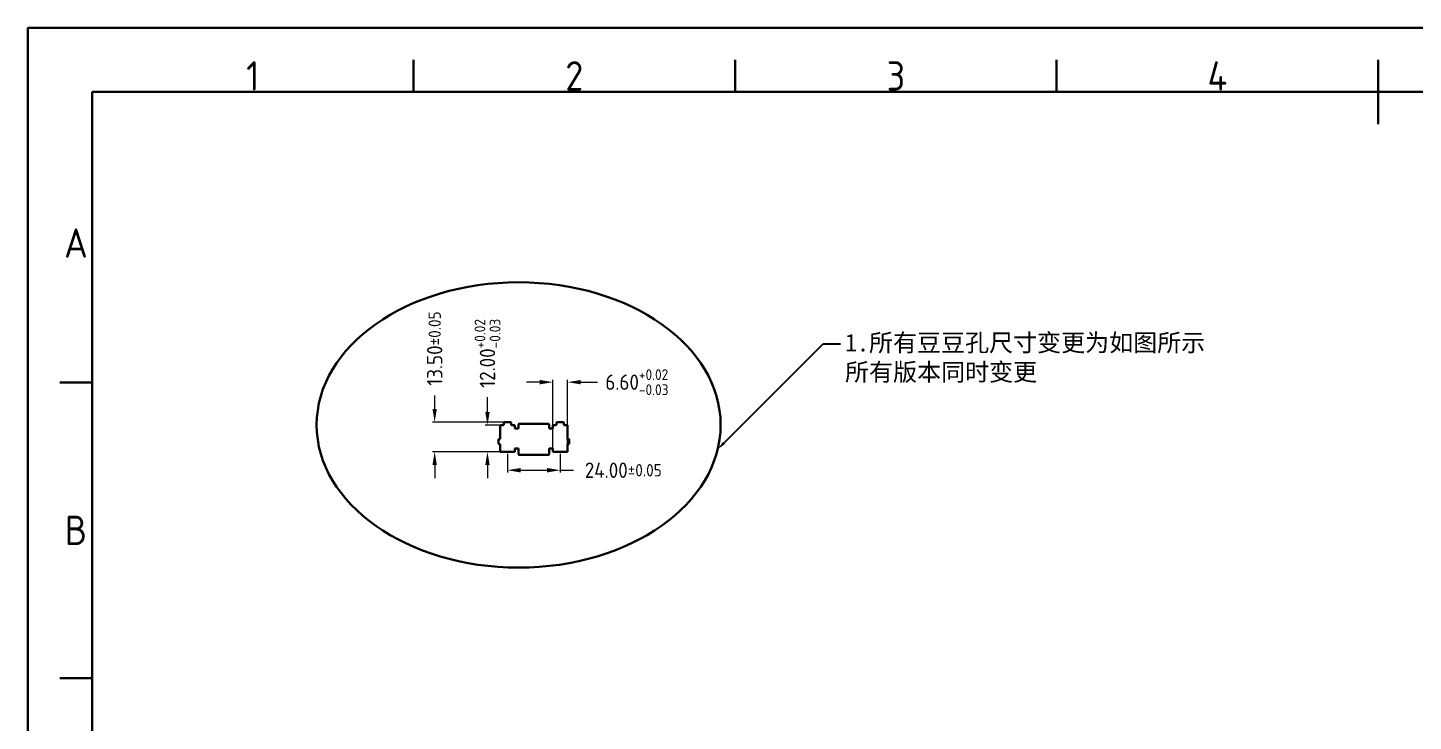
# Model space of a CAD drawing. Header units: millimetres. Extents: x 491 to 1718, y -1006 to -146.
# Drawn here: x 491 to 1120, y -462 to -146 of the extents above; entities that cross this region are included whole.
import ezdxf
from ezdxf import colors
from ezdxf.entities.mleader import LeaderData, LeaderLine
from ezdxf.enums import TextEntityAlignment as Align
from ezdxf.math import Vec2, Vec3

# ---------------------------------------------------------------- set-up
doc = ezdxf.new("R2010")
doc.units = ezdxf.units.MM
doc.layers.get('0').update_dxf_attribs({"lineweight": 30})
doc.layers.get('Defpoints').update_dxf_attribs({"lineweight": 20})
doc.layers.add('图框层', color=7, linetype='Continuous', lineweight=30)
doc.layers.add('标注层', color=7, linetype='Continuous', lineweight=20)
doc.styles.add('ISO Proportional', font='isocp.shx')
doc.styles.get("Standard").update_dxf_attribs({"font": ''})
doc.styles.get('Standard').set_extended_font_data('SimSun')
doc.dimstyles.new('铝板', dxfattribs={"dimtxt": 7, "dimasz": 6, "dimexe": 1, "dimexo": 1, "dimgap": 1.5, "dimtad": 0, "dimzin": 0, "dimdsep": 46, "dimtxsty": 'ISO Proportional', "dimcen": 1, "dimclrd": 4, "dimclre": 4, "dimclrt": 6, "dimadec": 0, "dimazin": 0, "dimtm": 1e-09, "dimtfac": 0.8, "dimtofl": 0, "dimtmove": 0, "dimatfit": 3, "dimfxl": 0, "dimtolj": 1, "dimtzin": 0, "dimlwd": 20, "dimlwe": 20, "dimarcsym": 0})

# ---------------------------------------------------------------- blocks, each defined once
blk = doc.blocks.new('*D740')
at = {"layer": 'Defpoints', "color": 0, "transparency": 16777216}
for p in [(699.77, -326.97), (706.24, -326.97), (707.23, -339.07)]:
    blk.add_point(p, dxfattribs=at)
at = {"layer": '标注层', "color": 4, "lineweight": 20, "transparency": 16777216}
for p, q in [((699.77, -320.97), (699.77, -314.19)), ((705.24, -326.97), (698.77, -326.97)), ((706.23, -339.07), (698.77, -339.07)), ((699.77, -345.07), (699.77, -351.07))]:
    blk.add_line(p, q, dxfattribs=at)
at = {"layer": '标注层', "color": 4, "transparency": 16777216}
for points in [[(698.77, -320.97), (700.77, -320.97), (699.77, -326.97)], [(698.77, -345.07), (700.77, -345.07), (699.77, -339.07)]]:
    blk.add_solid(points, dxfattribs=at)
at = {"layer": '标注层', "color": 6, "transparency": 16777216, "insert": (699.77, -294.32), "char_height": 7, "attachment_point": 5, "rotation": 90, "style": 'ISO Proportional'}
blk.add_mtext('\\A1;12.00{\\H0.7x;\\S+0.02^ -0.03;}', dxfattribs=at)
blk = doc.blocks.new('*D741')
at = {"layer": 'Defpoints', "color": 0, "transparency": 16777216}
for p in [(708.89, -325.57), (675.78, -339.07), (708.89, -339.07)]:
    blk.add_point(p, dxfattribs=at)
at = {"layer": '标注层', "color": 4, "lineweight": 20, "transparency": 16777216}
for p, q in [((675.78, -319.57), (675.78, -313.57)), ((707.89, -325.57), (674.78, -325.57)), ((707.89, -339.07), (674.78, -339.07)), ((675.78, -345.07), (675.78, -351.07))]:
    blk.add_line(p, q, dxfattribs=at)
at = {"layer": '标注层', "color": 4, "transparency": 16777216}
for points in [[(674.78, -319.57), (676.78, -319.57), (675.78, -325.57)], [(674.78, -345.07), (676.78, -345.07), (675.78, -339.07)]]:
    blk.add_solid(points, dxfattribs=at)
at = {"layer": '标注层', "color": 6, "transparency": 16777216, "insert": (675.78, -292.15), "char_height": 7, "attachment_point": 5, "rotation": 90, "style": 'ISO Proportional'}
blk.add_mtext('\\A1;13.50{\\H5.6;±0.05}', dxfattribs=at)
blk = doc.blocks.new('*D742')
at = {"layer": 'Defpoints', "color": 0, "transparency": 16777216}
for p in [(736.16, -307.44), (729.51, -339.07), (736.16, -339.07)]:
    blk.add_point(p, dxfattribs=at)
at = {"layer": '标注层', "color": 4, "lineweight": 20, "transparency": 16777216}
for p, q in [((723.51, -307.44), (717.51, -307.44)), ((729.51, -338.07), (729.51, -306.44)), ((736.16, -338.07), (736.16, -306.44)), ((742.16, -307.44), (749.72, -307.44))]:
    blk.add_line(p, q, dxfattribs=at)
at = {"layer": '标注层', "color": 4, "transparency": 16777216}
for points in [[(723.51, -306.44), (723.51, -308.44), (729.51, -307.44)], [(742.16, -306.44), (742.16, -308.44), (736.16, -307.44)]]:
    blk.add_solid(points, dxfattribs=at)
at = {"layer": '标注层', "color": 6, "transparency": 16777216, "insert": (767.66, -307.44), "char_height": 7, "attachment_point": 5, "style": 'ISO Proportional'}
blk.add_mtext('\\A1;6.60{\\H0.7x;\\S+0.02^ -0.03;}', dxfattribs=at)
blk = doc.blocks.new('*D743')
at = {"layer": 'Defpoints', "color": 0, "transparency": 16777216}
for p in [(708.84, -339.07), (732.84, -339.07), (732.84, -347.46)]:
    blk.add_point(p, dxfattribs=at)
at = {"layer": '标注层', "color": 4, "lineweight": 20, "transparency": 16777216}
for p, q in [((708.84, -340.07), (708.84, -348.46)), ((732.84, -340.07), (732.84, -348.46)), ((714.84, -347.46), (726.84, -347.46)), ((732.84, -347.46), (738.84, -347.46))]:
    blk.add_line(p, q, dxfattribs=at)
at = {"layer": '标注层', "color": 4, "transparency": 16777216}
for points in [[(714.84, -346.46), (714.84, -348.46), (708.84, -347.46)], [(726.84, -346.46), (726.84, -348.46), (732.84, -347.46)]]:
    blk.add_solid(points, dxfattribs=at)
at = {"layer": '标注层', "color": 6, "transparency": 16777216, "insert": (761.48, -347.46), "char_height": 7, "attachment_point": 5, "style": 'ISO Proportional'}
blk.add_mtext('\\A1;24.00{\\H5.6;±0.05}', dxfattribs=at)

msp = doc.modelspace()

# ---------------------------------------------------------------- linework, layer by layer
at = {"color": 7, "linetype": 'Continuous'}
for p, q in [((705.514, -326.974), (706.964, -326.974)), ((707.264, -326.674), (707.264, -325.874)), ((707.564, -325.574), (710.214, -325.574)), ((710.514, -325.874), (710.514, -326.674)), ((710.814, -326.974), (712.164, -326.974)), ((713.844, -328.424), (713.844, -326.739)), ((714.159, -326.424), (727.529, -326.424)), ((727.844, -326.739), (727.844, -328.424)), ((729.514, -326.974), (730.864, -326.974)), ((731.164, -326.674), (731.164, -325.874)), ((731.464, -325.574), (734.114, -325.574)), ((734.414, -325.874), (734.414, -326.674)), ((734.714, -326.974), (736.164, -326.974)), ((704.764, -335.274), (704.764, -333.574)), ((705.064, -333.274), (705.514, -333.274)), ((712.164, -328.424), (713.844, -328.424)), ((727.844, -328.424), (729.514, -328.424)), ((736.164, -333.274), (736.614, -333.274)), ((736.914, -333.574), (736.914, -335.274)), ((705.514, -335.574), (705.064, -335.574)), ((712.164, -339.074), (705.514, -339.074)), ((713.844, -337.624), (712.164, -337.624)), ((713.844, -340.109), (713.844, -337.624)), ((729.514, -337.624), (727.844, -337.624)), ((727.844, -337.624), (727.844, -340.109)), ((736.164, -339.074), (729.514, -339.074)), ((736.614, -335.574), (736.164, -335.574)), ((727.529, -340.424), (714.159, -340.424))]:
    msp.add_line(p, q, dxfattribs=at)
at = {"color": 1, "linetype": 'Continuous'}
for p, q in [((705.514, -333.274), (705.514, -326.974)), ((712.164, -326.974), (712.164, -328.424)), ((729.514, -328.424), (729.514, -326.974)), ((736.164, -326.974), (736.164, -333.274)), ((705.514, -339.074), (705.514, -335.574)), ((712.164, -337.624), (712.164, -339.074)), ((729.514, -339.074), (729.514, -337.624)), ((736.164, -335.574), (736.164, -339.074))]:
    msp.add_line(p, q, dxfattribs=at)
at = {"color": 7, "linetype": 'Continuous'}
for centre, radius, start, end in [((706.964, -326.674), 0.3, 270, 0), ((707.564, -325.874), 0.3, 90, 180), ((710.214, -325.874), 0.3, 0, 90), ((710.814, -326.674), 0.3, 180, 270), ((714.159, -326.739), 0.315, 90, 180), ((727.529, -326.739), 0.315, 0, 90), ((730.864, -326.674), 0.3, 270, 0), ((731.464, -325.874), 0.3, 90, 180), ((734.114, -325.874), 0.3, 0, 90), ((734.714, -326.674), 0.3, 180, 270), ((705.064, -333.574), 0.3, 90, 180), ((736.614, -333.574), 0.3, 0, 90), ((705.064, -335.274), 0.3, 180, 270), ((736.614, -335.274), 0.3, 270, 0), ((714.159, -340.109), 0.315, 180, 270), ((727.529, -340.109), 0.315, 270, 0)]:
    msp.add_arc(centre, radius, start, end, dxfattribs=at)
at = {"color": 1}
msp.add_ellipse((713.927, -326.883), major_axis=(-91.778, 0), ratio=0.7065664, dxfattribs=at)
at = {"layer": '图框层', "color": 0, "lineweight": 30}
for p, q in [((1688.835, -146.333), (490.879, -146.333)), ((490.879, -146.333), (490.879, -175.551)), ((666.19, -175.551), (666.19, -160.942)), ((812.282, -175.551), (812.282, -160.942)), ((958.374, -175.551), (958.374, -160.942)), ((1104.466, -190.16), (1104.466, -160.942)), ((490.879, -1006.431), (490.879, -175.551)), ((1688.835, -175.551), (520.098, -175.551)), ((1688.835, -175.551), (520.098, -175.551)), ((520.098, -175.551), (520.098, -969.523)), ((520.098, -175.551), (520.098, -977.212)), ((520.098, -307.572), (505.488, -307.572)), ((520.098, -441.977), (505.488, -441.977))]:
    msp.add_line(p, q, dxfattribs=at)

# ---------------------------------------------------------------- texts
at = {"layer": '图框层', "color": 0, "lineweight": 30, "style": 'ISO Proportional'}
for s, p in [('1', (593.144, -168.247)), ('2', (739.236, -168.247)), ('3', (885.328, -168.247)), ('4', (1031.42, -168.247)), ('A', (512.793, -244.214)), ('B', (512.793, -374.774))]:
    msp.add_text(s, height=13.324, dxfattribs=at).set_placement(p, align=Align.MIDDLE)

# ---------------------------------------------------------------- dimensions: what is measured, and where the dimension line sits
at = {"layer": '标注层', "color": 1}
dim = msp.add_linear_dim(base=(699.77, -326.974), p1=(707.233, -339.074), p2=(706.239, -326.974), angle=90, text='12.00{\\H0.7x;\\S+0.02^ -0.03;}', dimstyle='铝板', override={"dimtol": 1, "dimtp": 0.05, "dimtm": 0.05}, dxfattribs=at)
dim.commit()
dim.dimension.update_dxf_attribs({"geometry": '*D740', "text_midpoint": (699.77, -294.325), "dimtype": 160})
dim = msp.add_linear_dim(base=(675.776, -339.074), p1=(708.889, -325.574), p2=(708.889, -339.074), angle=90, dimstyle='铝板', override={"dimtol": 1, "dimtp": 0.05, "dimtm": 0.05}, dxfattribs=at)
dim.commit()
dim.dimension.update_dxf_attribs({"geometry": '*D741', "text_midpoint": (675.776, -292.147), "dimtype": 160})
dim = msp.add_linear_dim(base=(736.164, -307.444), p1=(729.514, -339.074), p2=(736.164, -339.074), text='6.60{\\H0.7x;\\S+0.02^ -0.03;}', dimstyle='铝板', override={"dimgap": 1.5, "dimtol": 1, "dimlim": 0, "dimtp": 0, "dimtm": 0.05}, dxfattribs=at)
dim.commit()
dim.dimension.update_dxf_attribs({"geometry": '*D742', "text_midpoint": (767.661, -307.444), "dimtype": 160})
dim = msp.add_linear_dim(base=(732.839, -347.456), p1=(708.839, -339.074), p2=(732.839, -339.074), dimstyle='铝板', override={"dimtol": 1, "dimtp": 0.05, "dimtm": 0.05}, dxfattribs=at)
dim.commit()
dim.dimension.update_dxf_attribs({"geometry": '*D743', "text_midpoint": (761.48, -347.456)})

# ---------------------------------------------------------------- leaders
ml = msp.add_multileader_mtext('Standard')
ml.set_content('1.所有豆豆孔尺寸变更为如图所示\\P所有版本同时变更', color=256)
ml.set_leader_properties()
ml.build(insert=Vec2(0, 0))
ctx = ml.context
ctx.base_point, ctx.char_height, ctx.plane_origin = Vec3(860.222, -290.075), 8, Vec3(804.363, -337.934)
notes = []
notes.append((ctx, [(0, (1, 1, 0), (852.222, -290.075), (1, 0), 8, [(0, [(804.363, -337.934)], 0, [])])]))
ctx.mtext.insert, ctx.mtext.flow_direction = Vec3(862.222, -285.475), 5
for ctx, leaders in notes:
    for number, flags, end, landing, length, lines in leaders:
        leader = LeaderData()
        leader.index, (leader.has_last_leader_line, leader.has_dogleg_vector, leader.attachment_direction) = number, flags
        leader.last_leader_point, leader.dogleg_vector, leader.dogleg_length = Vec3(end), Vec3(landing), length
        for number, points, colour, breaks in lines:
            line = LeaderLine()
            line.index, line.vertices, line.color, line.breaks = number, Vec3.list(points), colors.encode_raw_color(colour), breaks
            leader.lines.append(line)
        ctx.leaders.append(leader)

doc.saveas('drawing.dxf')
